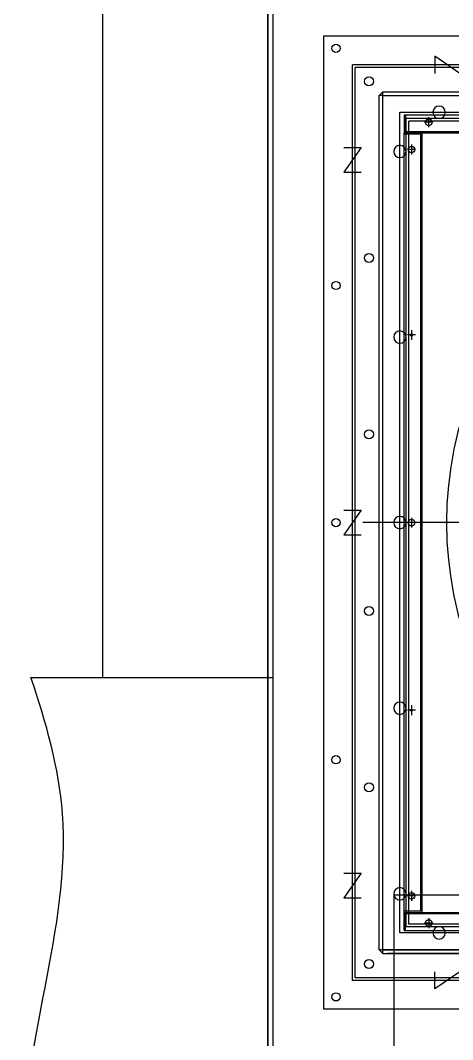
# Model space of a CAD drawing. Header units: millimetres. Extents: x 89450 to 753248, y -530175 to 1209785.
# Drawn here: x 271280 to 271804, y -168868 to -167632 of the extents above; entities that cross this region are included whole.
import ezdxf

# ---------------------------------------------------------------- set-up
doc = ezdxf.new("R2010")
doc.units = ezdxf.units.MM
doc.header["$LTSCALE"] = 150
doc.linetypes.add('CENTER', pattern=[50.8, 31.75, -6.35, 6.35, -6.35])
doc.linetypes.add('PHANTOMX2', pattern=[127, 63.5, -12.7, 12.7, -12.7, 12.7, -12.7])
doc.layers.add('------00 Load Bank', color=3, linetype='Continuous')
doc.layers.add('-----35 Equipmnet Pad', color=7, linetype='Continuous')

# ---------------------------------------------------------------- blocks, each defined once
blk = doc.blocks.new('A$Cd768ecee')
at = {"color": 0}
for p, q in [((0, 1180), (1180, 1180)), ((1180, 0), (1180, 1180)), ((35, 1145), (1145, 1145)), ((38.2, 1141.8), (1141.8, 1141.8)), ((1141.8, 1141.8), (1141.8, 38.2)), ((1145, 1145), (1145, 35)), ((100, 1080), (1080, 1080)), ((103.2, 1076.8), (1076.8, 1076.8)), ((1076.8, 1076.8), (1076.8, 103.2)), ((1080, 1080), (1080, 100)), ((100, 100), (1080, 100)), ((103.2, 103.2), (1076.8, 103.2)), ((38.2, 38.2), (1141.8, 38.2)), ((35, 35), (1145, 35)), ((0, 0), (1180, 0))]:
    blk.add_line(p, q, dxfattribs=at)
for points in [[(1015, 1155.4), (1015, 1134.6), (1045, 1155.4), (1045, 1134.6)], [(1155.4, 1015), (1134.6, 1015), (1155.4, 1045), (1134.6, 1045)], [(1155.4, 575), (1134.6, 575), (1155.4, 605), (1134.6, 605)], [(1155.4, 135), (1134.6, 135), (1155.4, 165), (1134.6, 165)], [(1015, 24.6), (1015, 45.4), (1045, 24.6), (1045, 45.4)]]:
    blk.add_lwpolyline(points, dxfattribs=at)
for centre, radius in [((1165, 1165), 5), ((1125, 1125), 5.5), ((1125, 911), 5.5), ((1165, 877.5), 5), ((1125, 697), 5.5), ((1165, 590), 5), ((1125, 483), 5.5), ((1165, 302.5), 5), ((1125, 269), 5.5), ((1125, 55), 5.5), ((1165, 15), 5)]:
    blk.add_circle(centre, radius, dxfattribs=at)
blk = doc.blocks.new('A$Ca2785acc')
at = {"color": 0}
for p, q in [((985, 1002), (0, 1002)), ((985, 1002), (985, 980)), ((955, 987), (955, 999)), ((985, 980), (0, 980)), ((983.4, 981.6), (1.6, 981.6)), ((963, 980), (963, 35)), ((985, 980), (963, 980)), ((964.6, 978.4), (964.6, 36.6)), ((964.6, 978.4), (985, 978.4)), ((985, 980), (965, 982)), ((985, 980), (985, 35)), ((976, 954), (976, 966)), ((971.2, 960), (980.8, 960)), ((971.2, 960), (980.8, 960)), ((971.2, 735), (980.8, 735)), ((976, 729), (976, 741)), ((971.2, 507.5), (980.8, 507.5)), ((976, 501.5), (976, 513.5)), ((976, 274), (976, 286)), ((971.2, 280), (980.8, 280)), ((971.2, 55), (980.8, 55)), ((976, 49), (976, 61)), ((985, 35), (0, 35)), ((983.4, 33.4), (1.6, 33.4)), ((955, 28), (955, 16)), ((963, 35), (985, 35)), ((964.6, 36.6), (985, 36.6)), ((985, 35), (965, 33)), ((985, 13), (985, 35)), ((985, 13), (0, 13))]:
    blk.add_line(p, q, dxfattribs=at)
at = {"color": 0, "linetype": 'PHANTOMX2'}
for p, q in [((983.4, 1002), (983.4, 981.6)), ((983.4, 13), (983.4, 33.4))]:
    blk.add_line(p, q, dxfattribs=at)
at = {"color": 0, "linetype": 'CENTER'}
for p, q in [((950.2, 993), (960, 993)), ((950.2, 22), (960, 22))]:
    blk.add_line(p, q, dxfattribs=at)
at = {"color": 0, "linetype": 'PHANTOMX2'}
for centre in [(955, 993), (955, 22)]:
    blk.add_circle(centre, 4, dxfattribs=at)
at = {"color": 0}
for centre, radius in [((976, 960), 4), ((976, 960), 4), ((976, 735), 1.25), ((976, 507.5), 4), ((976, 280), 1.25), ((976, 55), 4)]:
    blk.add_circle(centre, radius, dxfattribs=at)
blk = doc.blocks.new('A$C02650c35')
at = {"color": 0, "linetype": 'CENTER'}
for p, q in [((522.5, 1085), (522.5, 0)), ((25, 1040), (25, 45)), ((1020, 45), (1020, 1040)), ((25, 45), (1020, 45))]:
    blk.add_line(p, q, dxfattribs=at)
at = {"color": 0}
for p, q in [((4.5, 1065), (4.5, 24.5)), ((4.5, 24.5), (4.5, 1065)), ((0, 24.5), (0, 1060.5)), ((0, 24.5), (0, 1060.5)), ((0, 1055), (0, 30)), ((1040.5, 24.5), (1040.5, 1060.5)), ((1045, 24.5), (1045, 1060.5)), ((1045, 30), (1045, 1055)), ((0, 24.5), (1045, 24.5)), ((0, 24.5), (4.5, 20)), ((4.5, 24.5), (4.5, 20)), ((4.5, 20), (1040.5, 20)), ((10, 20), (1035, 20)), ((1040.5, 24.5), (1040.5, 20)), ((1045, 24.5), (1040.5, 20))]:
    blk.add_line(p, q, dxfattribs=at)
for centre, radius in [((522.5, 542.5), 441), ((25, 92.5), 7.5), ((1020, 92.5), 7.5), ((72.5, 45), 7.5), ((297.5, 45), 7.5), ((522.5, 45), 7.5), ((747.5, 45), 7.5), ((972.5, 45), 7.5)]:
    blk.add_circle(centre, radius, dxfattribs=at)

msp = doc.modelspace()

# ---------------------------------------------------------------- linework, layer by layer
at = {"layer": '------00 Load Bank', "color": 161}
msp.add_line((271292.9, -168429.1, -9.9), (271586.2, -168429.1, -9.9), dxfattribs=at)
at = {"layer": '------00 Load Bank', "color": 161, "elevation": 0}
msp.add_lwpolyline([(272950.2, -167591.4), (271580.2, -167591.4), (271580.2, -170191.4), (272950.2, -170191.4), (272950.2, -167591.4)], dxfattribs=at)
for points in [[(272950.2, -170191.4), (271580.2, -170191.4), (271580.2, -167591.4), (272950.2, -167591.4)], [(272944.2, -167597.4), (271586.2, -167597.4), (271586.2, -170185.4), (272944.2, -170185.4)]]:
    msp.add_lwpolyline(points, close=True, dxfattribs=at)
at = {"layer": '------00 Load Bank', "color": 161, "ltscale": 2, "elevation": 0}
msp.add_lwpolyline([(272742.7, -169125.4), (272742.7, -168693.1), (271732.7, -168693.1), (271732.7, -169125.4)], close=True, dxfattribs=at)
at = {"layer": '------00 Load Bank', "color": 161}
msp.add_open_spline([(271298, -169129.1), (271290, -169091.9), (271263.5, -168915.1), (271366.3, -168675.7), (271311.2, -168483.8), (271292.9, -168429.1)], degree=3, knots=[124.01415, 124.01415, 124.01415, 124.01415, 238.000173, 663.61754, 833.548095, 833.548095, 833.548095, 833.548095], dxfattribs=at)
at = {"layer": '-----35 Equipmnet Pad', "color": 161, "elevation": -9.9}
msp.add_lwpolyline([(271380.2, -168429.1), (271380.2, -165029.1)], dxfattribs=at)

# ---------------------------------------------------------------- block references
at = {"layer": '------00 Load Bank', "color": 161, "rotation": 180}
for name, p in [('A$Cd768ecee', (272827.7, -167651.4)), ('A$Ca2785acc', (272730.2, -167733.9))]:
    msp.add_blockref(name, p, dxfattribs=at)
at = {"layer": '------00 Load Bank', "color": 161, "xscale": -1, "rotation": 270}
msp.add_blockref('A$C02650c35', (271695.2, -168763.9), dxfattribs=at)

doc.saveas('drawing.dxf')
